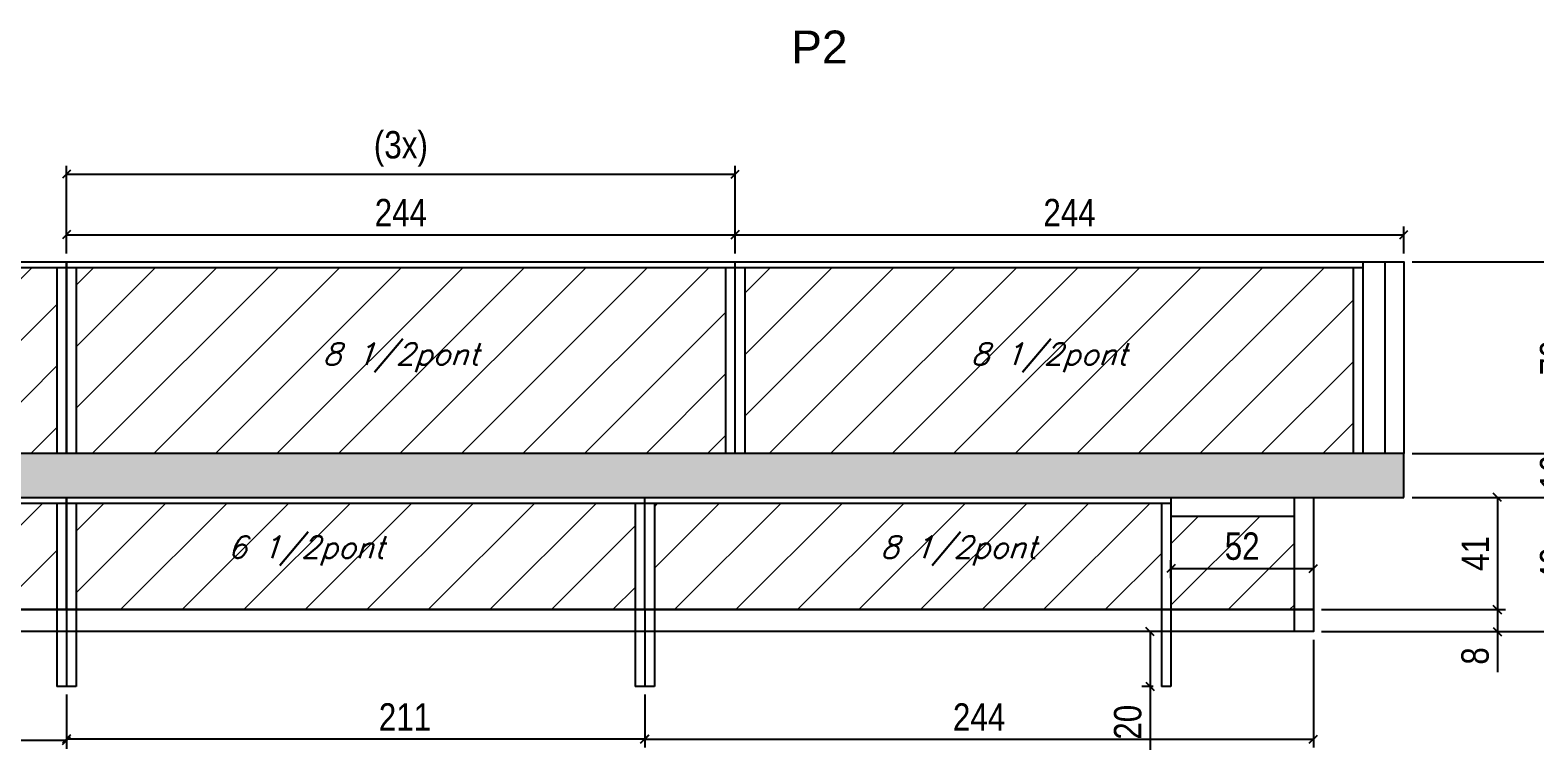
# Model space of a CAD drawing. Extents: x 3330 to 22105, y 1197 to 30204.
# Drawn here: x 14875 to 15424, y 23500 to 23763 of the extents above; entities that cross this region are included whole.
import ezdxf

# ---------------------------------------------------------------- set-up
doc = ezdxf.new("R2010")
doc.units = 0
for name, color, linetype in [('5', 5, 'Continuous'), ('COTA', 241, 'Continuous'), ('Painéis', 200, 'Continuous'), ('SARR_2.2x7', 40, 'Continuous'), ('SARR_3.5x7', 81, 'Continuous'), ('texto', 7, 'Continuous')]:
    doc.layers.add(name, color=color, linetype=linetype)
doc.layers.add('Hachura', color=251, linetype='Continuous', lineweight=9)
doc.styles.add('COTA TECNICA', font='techl___.ttf', dxfattribs={"height": 10})
doc.styles.add('COTA TECNICA-50', font='techl___.ttf', dxfattribs={"height": 9})
doc.styles.add('Romans', font='romans.shx')
doc.styles.get("Standard").update_dxf_attribs({"font": 'arial.ttf'})
doc.dimstyles.new('COTA PAINEL-50', dxfattribs={"dimtxt": 9, "dimasz": 3, "dimexe": 3, "dimexo": 3, "dimgap": 3, "dimtad": 1, "dimdec": 1, "dimzin": 12, "dimdsep": 46, "dimtxsty": 'COTA TECNICA-50', "dimblk1": 'OBLIQUE', "dimblk2": 'OBLIQUE', "dimsah": 1, "dimcen": 0.9, "dimclrd": 4, "dimclre": 4, "dimclrt": 240, "dimadec": 1, "dimazin": 3, "dimtfac": 1, "dimtdec": 1, "dimtmove": 0, "dimatfit": 3, "dimfxl": 1, "dimtolj": 1, "dimtzin": 12, "dimarcsym": 0})
doc.dimstyles.new('PAINEL', dxfattribs={"dimtxt": 10, "dimasz": 3, "dimexe": 3, "dimexo": 3, "dimgap": 3, "dimtad": 1, "dimdec": 1, "dimzin": 12, "dimdsep": 46, "dimtxsty": 'COTA TECNICA', "dimblk1": 'OBLIQUE', "dimblk2": 'OBLIQUE', "dimsah": 1, "dimcen": 0.9, "dimclrd": 4, "dimclre": 4, "dimclrt": 240, "dimadec": 1, "dimazin": 3, "dimtfac": 1, "dimtdec": 1, "dimtmove": 0, "dimatfit": 3, "dimfxl": 1, "dimtolj": 1, "dimtzin": 12, "dimarcsym": 0})

# ---------------------------------------------------------------- blocks, each defined once
blk = doc.blocks.new('_Oblique')
at = {"color": 0, "linetype": 'ByBlock', "lineweight": -2}
blk.add_line((-0.5, -0.5), (0.5, 0.5), dxfattribs=at)
blk = doc.blocks.new('*D3748')
at = {"layer": 'COTA', "color": 4, "linetype": 'ByBlock', "lineweight": -2, "transparency": 16777216}
for p, q in [((14644.04, 23548.29), (14644.04, 23500.52)), ((14888.04, 23520.29), (14888.04, 23500.52)), ((14888.04, 23503.52), (14644.04, 23503.52))]:
    blk.add_line(p, q, dxfattribs=at)
at = {"layer": 'Defpoints', "color": 0, "linetype": 'ByBlock', "transparency": 16777216}
for p in [(14644.04, 23551.29), (14888.04, 23523.29), (14644.04, 23503.52)]:
    blk.add_point(p, dxfattribs=at)
at = {"layer": 'COTA', "color": 4, "linetype": 'ByBlock', "lineweight": -2, "transparency": 16777216, "xscale": 3, "yscale": 3, "zscale": 3, "rotation": 180}
blk.add_blockref('_Oblique', (14644.04, 23503.52), dxfattribs=at)
at = {"layer": 'COTA', "color": 4, "linetype": 'ByBlock', "lineweight": -2, "transparency": 16777216, "xscale": 3, "yscale": 3, "zscale": 3}
blk.add_blockref('_Oblique', (14888.04, 23503.52), dxfattribs=at)
at = {"layer": 'COTA', "color": 240, "linetype": 'ByBlock', "transparency": 16777216, "insert": (14766.04, 23511.08), "char_height": 9, "attachment_point": 5, "style": 'COTA TECNICA-50'}
blk.add_mtext('\\A1;244', dxfattribs=at)
blk = doc.blocks.new('*D3749')
at = {"layer": 'COTA', "color": 4, "linetype": 'ByBlock', "lineweight": -2, "transparency": 16777216}
for p, q in [((14888.04, 23520.29), (14888.04, 23501.06)), ((15099.04, 23520.29), (15099.04, 23501.06)), ((15099.04, 23504.06), (14888.04, 23504.06))]:
    blk.add_line(p, q, dxfattribs=at)
at = {"layer": 'Defpoints', "color": 0, "linetype": 'ByBlock', "transparency": 16777216}
for p in [(14888.04, 23523.29), (15099.04, 23523.29), (14888.04, 23504.06)]:
    blk.add_point(p, dxfattribs=at)
at = {"layer": 'COTA', "color": 4, "linetype": 'ByBlock', "lineweight": -2, "transparency": 16777216, "xscale": 3, "yscale": 3, "zscale": 3, "rotation": 180}
blk.add_blockref('_Oblique', (14888.04, 23504.06), dxfattribs=at)
at = {"layer": 'COTA', "color": 4, "linetype": 'ByBlock', "lineweight": -2, "transparency": 16777216, "xscale": 3, "yscale": 3, "zscale": 3}
blk.add_blockref('_Oblique', (15099.04, 23504.06), dxfattribs=at)
at = {"layer": 'COTA', "color": 240, "linetype": 'ByBlock', "transparency": 16777216, "insert": (15011.54, 23512.12), "char_height": 10, "attachment_point": 5, "style": 'COTA TECNICA'}
blk.add_mtext('\\A1;211', dxfattribs=at)
blk = doc.blocks.new('*D3750')
at = {"layer": 'COTA', "color": 4, "linetype": 'ByBlock', "lineweight": -2, "transparency": 16777216}
for p, q in [((15343.04, 23540.29), (15343.04, 23501.02)), ((15099.04, 23520.29), (15099.04, 23501.02)), ((15099.04, 23504.02), (15343.04, 23504.02))]:
    blk.add_line(p, q, dxfattribs=at)
at = {"layer": 'Defpoints', "color": 0, "linetype": 'ByBlock', "transparency": 16777216}
for p in [(15343.04, 23543.29), (15099.04, 23523.29), (15343.04, 23504.02)]:
    blk.add_point(p, dxfattribs=at)
at = {"layer": 'COTA', "color": 4, "linetype": 'ByBlock', "lineweight": -2, "transparency": 16777216, "xscale": 3, "yscale": 3, "zscale": 3, "rotation": 180}
blk.add_blockref('_Oblique', (15099.04, 23504.02), dxfattribs=at)
at = {"layer": 'COTA', "color": 4, "linetype": 'ByBlock', "lineweight": -2, "transparency": 16777216, "xscale": 3, "yscale": 3, "zscale": 3}
blk.add_blockref('_Oblique', (15343.04, 23504.02), dxfattribs=at)
at = {"layer": 'COTA', "color": 240, "linetype": 'ByBlock', "transparency": 16777216, "insert": (15221.04, 23512.1), "char_height": 10, "attachment_point": 5, "style": 'COTA TECNICA'}
blk.add_mtext('\\A1;244', dxfattribs=at)
blk = doc.blocks.new('*D3752')
at = {"layer": 'COTA', "color": 4, "linetype": 'ByBlock', "lineweight": -2, "transparency": 16777216}
for p, q in [((15284.54, 23543.29), (15280.43, 23543.29)), ((15283.43, 23543.29), (15283.43, 23523.29)), ((15284.54, 23523.29), (15280.43, 23523.29)), ((15283.43, 23523.29), (15283.43, 23500.08))]:
    blk.add_line(p, q, dxfattribs=at)
at = {"layer": 'Defpoints', "color": 0, "linetype": 'ByBlock', "transparency": 16777216}
for p in [(15287.54, 23543.29), (15283.43, 23523.29), (15287.54, 23523.29)]:
    blk.add_point(p, dxfattribs=at)
at = {"layer": 'COTA', "color": 4, "linetype": 'ByBlock', "lineweight": -2, "transparency": 16777216, "xscale": 3, "yscale": 3, "zscale": 3}
for p, rotation in [((15283.43, 23543.29), 90), ((15283.43, 23523.29), 270)]:
    blk.add_blockref('_Oblique', p, dxfattribs=dict(at, rotation=rotation))
at = {"layer": 'COTA', "color": 240, "linetype": 'ByBlock', "transparency": 16777216, "insert": (15275.32, 23510.18), "char_height": 10, "attachment_point": 5, "rotation": 90, "style": 'COTA TECNICA'}
blk.add_mtext('\\A1;20', dxfattribs=at)
blk = doc.blocks.new('*D3742')
at = {"layer": 'COTA', "color": 4, "lineweight": -2, "transparency": 16777216}
for p, q in [((15291.04, 23562.79), (15291.04, 23569.3)), ((15343.04, 23569.79), (15343.04, 23563.3)), ((15291.04, 23566.3), (15343.04, 23566.3))]:
    blk.add_line(p, q, dxfattribs=at)
at = {"layer": 'Defpoints', "color": 0, "transparency": 16777216}
for p in [(15343.04, 23572.79), (15343.04, 23566.3), (15291.04, 23559.79)]:
    blk.add_point(p, dxfattribs=at)
at = {"layer": 'COTA', "color": 4, "lineweight": -2, "transparency": 16777216, "xscale": 3, "yscale": 3, "zscale": 3, "rotation": 180}
blk.add_blockref('_Oblique', (15291.04, 23566.3), dxfattribs=at)
at = {"layer": 'COTA', "color": 4, "lineweight": -2, "transparency": 16777216, "xscale": 3, "yscale": 3, "zscale": 3}
blk.add_blockref('_Oblique', (15343.04, 23566.3), dxfattribs=at)
at = {"layer": 'COTA', "color": 240, "transparency": 16777216, "insert": (15317.04, 23574.41), "char_height": 10, "attachment_point": 5, "style": 'COTA TECNICA'}
blk.add_mtext('\\A1;52', dxfattribs=at)
blk = doc.blocks.new('*D3756')
at = {"layer": 'COTA', "color": 4, "lineweight": -2, "transparency": 16777216}
for p, q in [((14888.04, 23681.29), (14888.04, 23691.18)), ((15132.04, 23681.29), (15132.04, 23691.18)), ((14888.04, 23688.18), (15132.04, 23688.18))]:
    blk.add_line(p, q, dxfattribs=at)
at = {"layer": 'Defpoints', "color": 0, "transparency": 16777216}
for p in [(15132.04, 23688.18), (14888.04, 23678.29), (15132.04, 23678.29)]:
    blk.add_point(p, dxfattribs=at)
at = {"layer": 'COTA', "color": 4, "lineweight": -2, "transparency": 16777216, "xscale": 3, "yscale": 3, "zscale": 3, "rotation": 180}
blk.add_blockref('_Oblique', (14888.04, 23688.18), dxfattribs=at)
at = {"layer": 'COTA', "color": 4, "lineweight": -2, "transparency": 16777216, "xscale": 3, "yscale": 3, "zscale": 3}
blk.add_blockref('_Oblique', (15132.04, 23688.18), dxfattribs=at)
at = {"layer": 'COTA', "color": 240, "transparency": 16777216, "insert": (15010.04, 23696.25), "char_height": 10, "attachment_point": 5, "style": 'COTA TECNICA'}
blk.add_mtext('\\A1;244', dxfattribs=at)
blk = doc.blocks.new('*D3757')
at = {"layer": 'COTA', "color": 4, "lineweight": -2, "transparency": 16777216}
for p, q in [((15132.04, 23681.29), (15132.04, 23691.18)), ((15376.04, 23681.29), (15376.04, 23691.18)), ((15132.04, 23688.18), (15376.04, 23688.18))]:
    blk.add_line(p, q, dxfattribs=at)
at = {"layer": 'Defpoints', "color": 0, "transparency": 16777216}
for p in [(15376.04, 23688.18), (15132.04, 23678.29), (15376.04, 23678.29)]:
    blk.add_point(p, dxfattribs=at)
at = {"layer": 'COTA', "color": 4, "lineweight": -2, "transparency": 16777216, "xscale": 3, "yscale": 3, "zscale": 3, "rotation": 180}
blk.add_blockref('_Oblique', (15132.04, 23688.18), dxfattribs=at)
at = {"layer": 'COTA', "color": 4, "lineweight": -2, "transparency": 16777216, "xscale": 3, "yscale": 3, "zscale": 3}
blk.add_blockref('_Oblique', (15376.04, 23688.18), dxfattribs=at)
at = {"layer": 'COTA', "color": 240, "transparency": 16777216, "insert": (15254.04, 23696.25), "char_height": 10, "attachment_point": 5, "style": 'COTA TECNICA'}
blk.add_mtext('\\A1;244', dxfattribs=at)
blk = doc.blocks.new('*D3755')
at = {"layer": 'COTA', "color": 4, "lineweight": -2, "transparency": 16777216}
for p, q in [((14888.04, 23681.29), (14888.04, 23713.3)), ((15132.04, 23681.29), (15132.04, 23713.3)), ((14888.04, 23710.3), (15132.04, 23710.3))]:
    blk.add_line(p, q, dxfattribs=at)
at = {"layer": 'Defpoints', "color": 0, "transparency": 16777216}
for p in [(15132.04, 23710.3), (14888.04, 23678.29), (15132.04, 23678.29)]:
    blk.add_point(p, dxfattribs=at)
at = {"layer": 'COTA', "color": 4, "lineweight": -2, "transparency": 16777216, "xscale": 3, "yscale": 3, "zscale": 3, "rotation": 180}
blk.add_blockref('_Oblique', (14888.04, 23710.3), dxfattribs=at)
at = {"layer": 'COTA', "color": 4, "lineweight": -2, "transparency": 16777216, "xscale": 3, "yscale": 3, "zscale": 3}
blk.add_blockref('_Oblique', (15132.04, 23710.3), dxfattribs=at)
at = {"layer": 'COTA', "color": 240, "transparency": 16777216, "insert": (15010.04, 23719.52), "char_height": 10, "attachment_point": 5, "style": 'COTA TECNICA'}
blk.add_mtext('\\A1;(3x)', dxfattribs=at)
blk = doc.blocks.new('*D3736')
at = {"layer": 'COTA', "color": 4, "linetype": 'ByBlock', "lineweight": -2, "transparency": 16777216}
for p, q in [((15379.04, 23608.29), (15441.86, 23608.29)), ((15438.86, 23592.29), (15438.86, 23608.29)), ((15379.04, 23592.29), (15441.86, 23592.29))]:
    blk.add_line(p, q, dxfattribs=at)
at = {"layer": 'Defpoints', "color": 0, "linetype": 'ByBlock', "transparency": 16777216}
for p in [(15376.04, 23608.29), (15438.86, 23608.29), (15376.04, 23592.29)]:
    blk.add_point(p, dxfattribs=at)
at = {"layer": 'COTA', "color": 4, "linetype": 'ByBlock', "lineweight": -2, "transparency": 16777216, "xscale": 3, "yscale": 3, "zscale": 3}
for p, rotation in [((15438.86, 23608.29), 90), ((15438.86, 23592.29), 270)]:
    blk.add_blockref('_Oblique', p, dxfattribs=dict(at, rotation=rotation))
at = {"layer": 'COTA', "color": 240, "linetype": 'ByBlock', "transparency": 16777216, "insert": (15430.76, 23601.29), "char_height": 10, "attachment_point": 5, "rotation": 90, "style": 'COTA TECNICA'}
blk.add_mtext('\\A1;16', dxfattribs=at)
blk = doc.blocks.new('*D3737')
at = {"layer": 'COTA', "color": 4, "linetype": 'ByBlock', "lineweight": -2, "transparency": 16777216}
for p, q in [((15379.04, 23592.29), (15413.15, 23592.29)), ((15410.15, 23592.29), (15410.15, 23551.29)), ((15346.04, 23551.29), (15413.15, 23551.29))]:
    blk.add_line(p, q, dxfattribs=at)
at = {"layer": 'Defpoints', "color": 0, "linetype": 'ByBlock', "transparency": 16777216}
for p in [(15376.04, 23592.29), (15343.04, 23551.29), (15410.15, 23551.29)]:
    blk.add_point(p, dxfattribs=at)
at = {"layer": 'COTA', "color": 4, "linetype": 'ByBlock', "lineweight": -2, "transparency": 16777216, "xscale": 3, "yscale": 3, "zscale": 3}
for p, rotation in [((15410.15, 23592.29), 90), ((15410.15, 23551.29), 270)]:
    blk.add_blockref('_Oblique', p, dxfattribs=dict(at, rotation=rotation))
at = {"layer": 'COTA', "color": 240, "linetype": 'ByBlock', "transparency": 16777216, "insert": (15402.08, 23571.79), "char_height": 10, "attachment_point": 5, "rotation": 90, "style": 'COTA TECNICA'}
blk.add_mtext('\\A1;41', dxfattribs=at)
blk = doc.blocks.new('*D3754')
at = {"layer": 'COTA', "color": 4, "lineweight": -2, "transparency": 16777216}
for p, q in [((15379.04, 23678.29), (15441.86, 23678.29)), ((15438.86, 23608.29), (15438.86, 23678.29)), ((15379.04, 23608.29), (15441.86, 23608.29))]:
    blk.add_line(p, q, dxfattribs=at)
at = {"layer": 'Defpoints', "color": 0, "transparency": 16777216}
for p in [(15376.04, 23678.29), (15438.86, 23678.29), (15376.04, 23608.29)]:
    blk.add_point(p, dxfattribs=at)
at = {"layer": 'COTA', "color": 4, "lineweight": -2, "transparency": 16777216, "xscale": 3, "yscale": 3, "zscale": 3}
for p, rotation in [((15438.86, 23678.29), 90), ((15438.86, 23608.29), 270)]:
    blk.add_blockref('_Oblique', p, dxfattribs=dict(at, rotation=rotation))
at = {"layer": 'COTA', "color": 240, "transparency": 16777216, "insert": (15430.76, 23643.29), "char_height": 10, "attachment_point": 5, "rotation": 90, "style": 'COTA TECNICA'}
blk.add_mtext('\\A1;70', dxfattribs=at)
blk = doc.blocks.new('*D3730')
at = {"layer": 'COTA', "color": 4, "lineweight": -2, "transparency": 16777216}
for p, q in [((15379.04, 23678.29), (15483.81, 23678.29)), ((15480.81, 23543.29), (15480.81, 23678.29)), ((15346.04, 23543.29), (15483.81, 23543.29))]:
    blk.add_line(p, q, dxfattribs=at)
at = {"layer": 'Defpoints', "color": 0, "transparency": 16777216}
for p in [(15376.04, 23678.29), (15480.81, 23678.29), (15343.04, 23543.29)]:
    blk.add_point(p, dxfattribs=at)
at = {"layer": 'COTA', "color": 4, "lineweight": -2, "transparency": 16777216, "xscale": 3, "yscale": 3, "zscale": 3}
for p, rotation in [((15480.81, 23678.29), 90), ((15480.81, 23543.29), 270)]:
    blk.add_blockref('_Oblique', p, dxfattribs=dict(at, rotation=rotation))
at = {"layer": 'COTA', "color": 240, "transparency": 16777216, "insert": (15472.59, 23610.79), "char_height": 10, "attachment_point": 5, "rotation": 90, "style": 'COTA TECNICA'}
blk.add_mtext('\\A1;135', dxfattribs=at)
blk = doc.blocks.new('*D3761')
at = {"layer": 'COTA', "color": 4, "lineweight": -2, "transparency": 16777216}
for p, q in [((15346.34, 23551.29), (15413.15, 23551.29)), ((15410.15, 23551.29), (15410.15, 23543.29)), ((15346.04, 23543.29), (15413.15, 23543.29)), ((15410.15, 23543.29), (15410.15, 23528.47))]:
    blk.add_line(p, q, dxfattribs=at)
at = {"layer": 'Defpoints', "color": 0, "transparency": 16777216}
for p in [(15343.34, 23551.29), (15343.04, 23543.29), (15410.15, 23543.29)]:
    blk.add_point(p, dxfattribs=at)
at = {"layer": 'COTA', "color": 4, "lineweight": -2, "transparency": 16777216, "xscale": 3, "yscale": 3, "zscale": 3}
for p, rotation in [((15410.15, 23551.29), 90), ((15410.15, 23543.29), 270)]:
    blk.add_blockref('_Oblique', p, dxfattribs=dict(at, rotation=rotation))
at = {"layer": 'COTA', "color": 240, "transparency": 16777216, "insert": (15402.06, 23534.38), "char_height": 10, "attachment_point": 5, "rotation": 90, "style": 'COTA TECNICA'}
blk.add_mtext('\\A1;8', dxfattribs=at)
blk = doc.blocks.new('*D3762')
at = {"layer": 'COTA', "color": 4, "lineweight": -2, "transparency": 16777216}
for p, q in [((15379.04, 23592.29), (15441.86, 23592.29)), ((15438.86, 23543.29), (15438.86, 23592.29)), ((15346.04, 23543.29), (15441.86, 23543.29))]:
    blk.add_line(p, q, dxfattribs=at)
at = {"layer": 'Defpoints', "color": 0, "transparency": 16777216}
for p in [(15376.04, 23592.29), (15438.86, 23592.29), (15343.04, 23543.29)]:
    blk.add_point(p, dxfattribs=at)
at = {"layer": 'COTA', "color": 4, "lineweight": -2, "transparency": 16777216, "xscale": 3, "yscale": 3, "zscale": 3}
for p, rotation in [((15438.86, 23592.29), 90), ((15438.86, 23543.29), 270)]:
    blk.add_blockref('_Oblique', p, dxfattribs=dict(at, rotation=rotation))
at = {"layer": 'COTA', "color": 240, "transparency": 16777216, "insert": (15430.76, 23567.79), "char_height": 10, "attachment_point": 5, "rotation": 90, "style": 'COTA TECNICA'}
blk.add_mtext('\\A1;49', dxfattribs=at)

msp = doc.modelspace()

# ---------------------------------------------------------------- hatches: boundary and pattern name
at = {"layer": 'COTA'}
h = msp.add_hatch(dxfattribs=at)
h.set_pattern_fill('AR-CONC', color=256, scale=0.03)
h.paths.add_polyline_path([(15376.04, 23608.29), (14888.04, 23608.29), (14644.04, 23608.29), (14644.04, 23592.29), (14888.04, 23592.29), (15343.04, 23592.29), (15376.04, 23592.29)])
at = {"layer": 'Hachura', "linetype": 'ByBlock'}
h = msp.add_hatch(dxfattribs=at)
h.set_pattern_fill('ANSI31', color=256, scale=5)
h.paths.add_polyline_path([(14884.54, 23608.29), (14884.54, 23676.09), (14662.54, 23676.09), (14662.54, 23608.29)])
h.paths.add_polyline_path([(14891.54, 23676.09), (14891.54, 23608.29), (15128.54, 23608.29), (15128.54, 23676.09)])
h.paths.add_polyline_path([(15135.54, 23676.09), (15135.54, 23608.29), (15357.54, 23608.29), (15357.54, 23676.09)])
h.paths.add_polyline_path([(15291.04, 23585.29), (15291.04, 23551.29), (15336.04, 23551.29), (15336.04, 23585.29)])
h.paths.add_polyline_path([(15102.54, 23590.09), (15102.54, 23551.29), (15287.54, 23551.29), (15287.54, 23590.09)])
h.paths.add_polyline_path([(15095.54, 23551.29), (15095.54, 23590.09), (14891.54, 23590.09), (14891.54, 23551.29)])
h.paths.add_polyline_path([(14701.54, 23590.09), (14701.54, 23551.29), (14884.54, 23551.29), (14884.54, 23590.09)])
h.paths.add_polyline_path([(14698.04, 23551.29), (14698.04, 23585.29), (14651.04, 23585.29), (14651.04, 23551.29)])

# ---------------------------------------------------------------- linework, layer by layer
at = {"layer": 'COTA'}
for p, q in [((15376.04, 23592.29), (15376.04, 23608.29)), ((15343.04, 23592.29), (15376.04, 23592.29))]:
    msp.add_line(p, q, dxfattribs=at)
at = {"layer": 'COTA', "linetype": 'ByBlock'}
for p, q in [((14891.54, 23523.29), (14884.54, 23523.29)), ((15102.54, 23523.29), (15095.54, 23523.29)), ((15291.04, 23523.29), (15287.54, 23523.29))]:
    msp.add_line(p, q, dxfattribs=at)
at = {"layer": 'Painéis', "linetype": 'Continuous'}
for p, q in [((15132.04, 23608.29), (15132.04, 23678.29)), ((14888.04, 23551.29), (14888.04, 23592.29)), ((15099.04, 23551.29), (15099.04, 23592.29)), ((14888.04, 23551.29), (14888.04, 23523.29)), ((15099.04, 23551.29), (15099.04, 23523.29))]:
    msp.add_line(p, q, dxfattribs=at)
for points in [[(14644.04, 23678.29), (14888.04, 23678.29), (14888.04, 23608.29), (14644.04, 23608.29)], [(14888.04, 23678.29), (15376.04, 23678.29), (15376.04, 23608.29), (14888.04, 23608.29)], [(14644.04, 23592.29), (14888.04, 23592.29), (14888.04, 23551.29), (14644.04, 23551.29)], [(14888.04, 23592.29), (15343.04, 23592.29), (15343.04, 23551.29), (14888.04, 23551.29)], [(14644.04, 23551.29), (15343.04, 23551.29), (15343.04, 23543.29), (14644.04, 23543.29)]]:
    msp.add_lwpolyline(points, close=True, dxfattribs=at)
at = {"layer": 'SARR_2.2x7', "linetype": 'Continuous'}
for p, q in [((15369.04, 23678.29), (15369.04, 23608.29)), ((14888.04, 23676.09), (14659.04, 23676.09)), ((15132.04, 23676.09), (14888.04, 23676.09)), ((15361.04, 23676.09), (15132.04, 23676.09)), ((14888.04, 23590.09), (14698.04, 23590.09)), ((15099.04, 23590.09), (14888.04, 23590.09)), ((15291.04, 23590.09), (15099.04, 23590.09)), ((15336.04, 23592.29), (15336.04, 23551.29)), ((15336.04, 23585.29), (15291.04, 23585.29)), ((15336.04, 23551.29), (15336.04, 23543.29))]:
    msp.add_line(p, q, dxfattribs=at)
at = {"layer": 'SARR_3.5x7'}
for p, q in [((15361.04, 23678.29), (15361.04, 23608.29)), ((14884.54, 23676.09), (14884.54, 23608.29)), ((14891.54, 23676.09), (14891.54, 23608.29)), ((15128.54, 23676.09), (15128.54, 23608.29)), ((15135.54, 23676.09), (15135.54, 23608.29)), ((15357.54, 23676.09), (15357.54, 23608.29)), ((14884.54, 23590.09), (14884.54, 23523.29)), ((14891.54, 23590.09), (14891.54, 23523.29)), ((15095.54, 23590.09), (15095.54, 23523.29)), ((15102.54, 23590.09), (15102.54, 23523.29)), ((15287.54, 23590.09), (15287.54, 23523.29)), ((15291.04, 23592.29), (15291.04, 23523.29))]:
    msp.add_line(p, q, dxfattribs=at)

# ---------------------------------------------------------------- texts
at = {"layer": '5', "linetype": 'Continuous'}
msp.add_text('P2', height=12, rotation=360, dxfattribs=at).set_placement((15152.51, 23750.71))
at = {"layer": 'texto', "color": 2, "char_height": 8, "attachment_point": 5, "style": 'Romans'}
for s, insert in [('{\\Q19;\\C256;8 1/2pont}', (15010.04, 23643.29)), ('{\\Q19;\\C256;8 1/2pont}', (15246.54, 23643.29)), ('{\\Q19;\\C256;6 1/2pont}', (14975.54, 23572.79)), ('{\\Q19;\\C256;8 1/2pont}', (15213.54, 23572.79))]:
    msp.add_mtext(s, dxfattribs=dict(at, insert=insert))

# ---------------------------------------------------------------- dimensions: what is measured, and where the dimension line sits
at = {"layer": 'COTA'}
dim = msp.add_linear_dim(base=(15132.04, 23710.3), p1=(14888.04, 23678.29), p2=(15132.04, 23678.29), text='(3x)', dimstyle='PAINEL', dxfattribs=at)
dim.commit()
dim.dimension.update_dxf_attribs({"geometry": '*D3755', "text_midpoint": (15010.04, 23719.52)})
for base, p1, p2, picture, middle in [((15132.04, 23688.18), (14888.04, 23678.29), (15132.04, 23678.29), '*D3756', (15010.04, 23696.25)), ((15343.04, 23566.3), (15291.04, 23559.79), (15343.04, 23572.79), '*D3742', (15317.04, 23574.41))]:
    dim = msp.add_linear_dim(base=base, p1=p1, p2=p2, dimstyle='PAINEL', dxfattribs=at)
    dim.commit()
    dim.dimension.update_dxf_attribs({"geometry": picture, "text_midpoint": middle})
dim = msp.add_linear_dim(base=(15376.04, 23688.18), p1=(15132.04, 23678.29), p2=(15376.04, 23678.29), dimstyle='PAINEL', override={"dimtmove": 1}, dxfattribs=at)
dim.commit()
dim.dimension.update_dxf_attribs({"geometry": '*D3757', "text_midpoint": (15254.04, 23696.25)})
for base, p1, p2, picture, middle in [((15480.81, 23678.29), (15343.04, 23543.29), (15376.04, 23678.29), '*D3730', (15472.59, 23610.79)), ((15438.86, 23678.29), (15376.04, 23608.29), (15376.04, 23678.29), '*D3754', (15430.76, 23643.29)), ((15438.86, 23592.29), (15343.04, 23543.29), (15376.04, 23592.29), '*D3762', (15430.76, 23567.79)), ((15410.15, 23543.29), (15343.34, 23551.29), (15343.04, 23543.29), '*D3761', (15402.06, 23534.38))]:
    dim = msp.add_linear_dim(base=base, p1=p1, p2=p2, angle=90, dimstyle='PAINEL', dxfattribs=at)
    dim.commit()
    dim.dimension.update_dxf_attribs({"geometry": picture, "text_midpoint": middle})
at = {"layer": 'COTA', "linetype": 'ByBlock'}
dim = msp.add_linear_dim(base=(15438.86, 23608.29), p1=(15376.04, 23592.29), p2=(15376.04, 23608.29), angle=90, dimstyle='PAINEL', dxfattribs=at)
dim.commit()
dim.dimension.update_dxf_attribs({"geometry": '*D3736', "text_midpoint": (15438.86, 23601.29), "dimtype": 160})
for base, p1, p2, picture, middle in [((15410.15, 23551.29), (15376.04, 23592.29), (15343.04, 23551.29), '*D3737', (15402.08, 23571.79)), ((15283.43, 23523.29), (15287.54, 23543.29), (15287.54, 23523.29), '*D3752', (15275.32, 23510.18))]:
    dim = msp.add_linear_dim(base=base, p1=p1, p2=p2, angle=90, dimstyle='PAINEL', dxfattribs=at)
    dim.commit()
    dim.dimension.update_dxf_attribs({"geometry": picture, "text_midpoint": middle})
dim = msp.add_linear_dim(base=(14644.04, 23503.52), p1=(14888.04, 23523.29), p2=(14644.04, 23551.29), angle=180, dimstyle='COTA PAINEL-50', override={"dimarcsym": 1}, dxfattribs=at)
dim.commit()
dim.dimension.update_dxf_attribs({"geometry": '*D3748', "text_midpoint": (14766.04, 23503.52), "dimtype": 160})
for base, p2, picture, middle in [((15343.04, 23504.02), (15343.04, 23543.29), '*D3750', (15221.04, 23504.02)), ((14888.04, 23504.06), (14888.04, 23523.29), '*D3749', (15011.54, 23504.06))]:
    dim = msp.add_linear_dim(base=base, p1=(15099.04, 23523.29), p2=p2, dimstyle='PAINEL', dxfattribs=at)
    dim.commit()
    dim.dimension.update_dxf_attribs({"geometry": picture, "text_midpoint": middle, "dimtype": 160})

doc.saveas('drawing.dxf')
